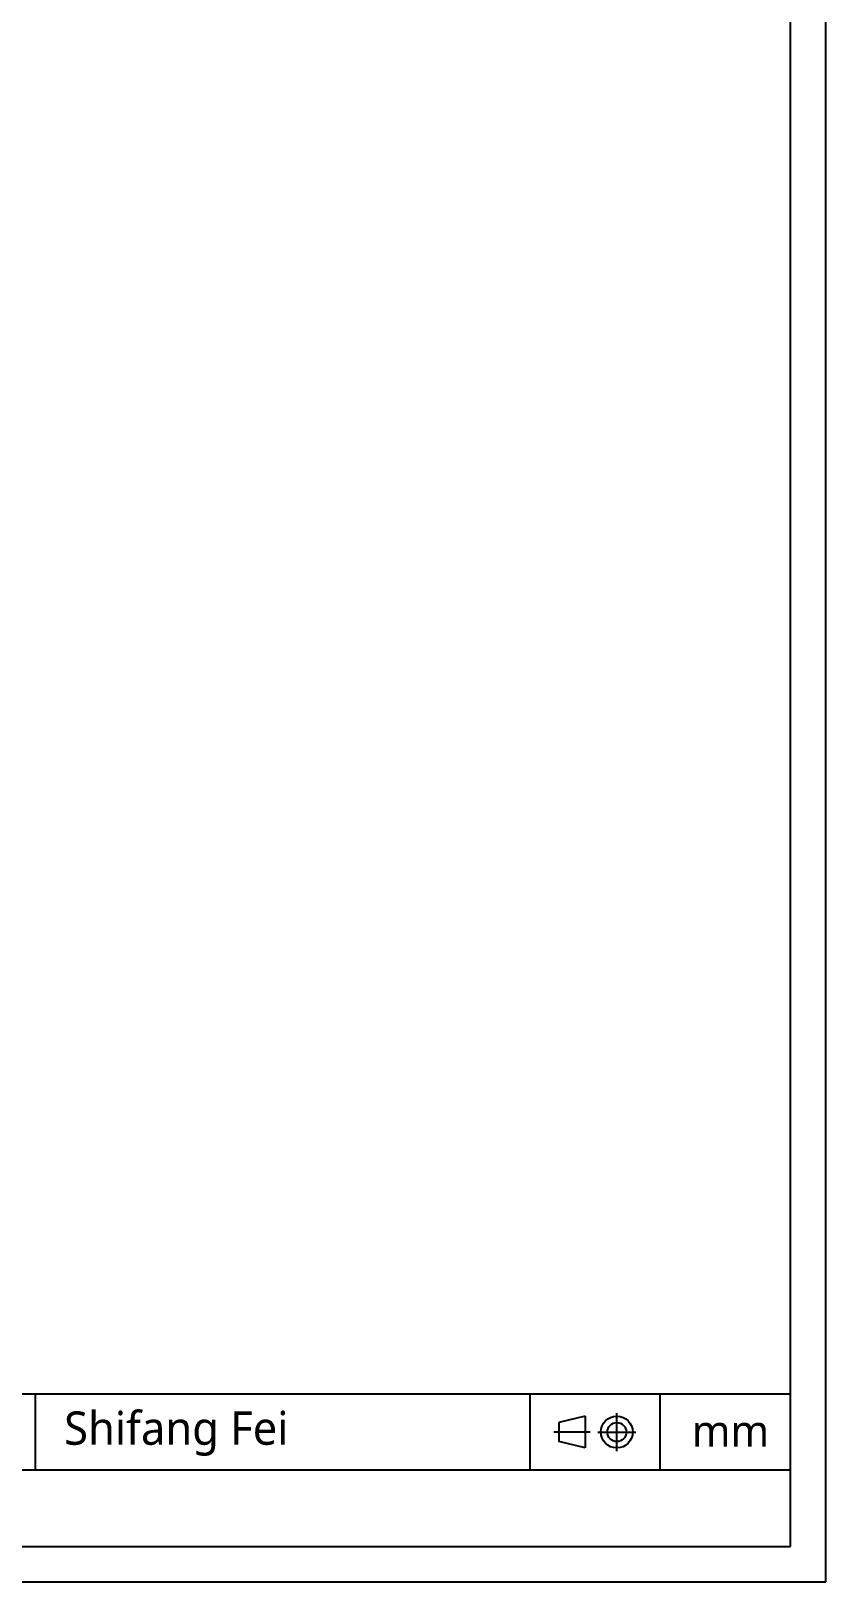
# Model space of a CAD drawing. Header units: millimetres. Extents: x 1575 to 1993, y -606 to -311.
# Drawn here: x 1903.9 to 1993.3, y -605.9 to -431.5 of the extents above; entities that cross this region are included whole.
import ezdxf

# ---------------------------------------------------------------- set-up
doc = ezdxf.new("R2010")
doc.units = ezdxf.units.MM
doc.layers.get('Defpoints').update_dxf_attribs({"color": 6, "lineweight": 9})
doc.styles.add('微软雅黑-Light', font='')
doc.styles.get('微软雅黑-Light').set_extended_font_data('Microsoft YaHei Light')

msp = doc.modelspace()

# ---------------------------------------------------------------- linework, layer by layer
at = {"layer": 'Defpoints', "lineweight": 25}
for p, q in [((1579.315, -584.784), (1989.274, -584.784)), ((1904.38, -584.784), (1904.38, -593.355)), ((1960.02, -584.784), (1960.02, -593.355)), ((1974.648, -584.784), (1974.648, -593.355)), ((1966.227, -587.284), (1963.282, -587.998)), ((1966.238, -587.28), (1966.238, -590.855)), ((1969.796, -591.212), (1969.796, -586.927)), ((1966.791, -589.069), (1962.729, -589.069)), ((1963.282, -587.998), (1963.282, -590.141)), ((1967.653, -589.069), (1971.939, -589.069)), ((1966.238, -590.855), (1963.282, -590.141)), ((1989.274, -593.355), (1643.594, -593.355))]:
    msp.add_line(p, q, dxfattribs=at)
for points in [[(1993.315, -605.925), (1993.315, -310.925), (1575.315, -310.925), (1575.315, -605.925)], [(1989.315, -601.925), (1989.315, -314.925), (1579.315, -314.925), (1579.315, -601.925)]]:
    msp.add_lwpolyline(points, close=True, dxfattribs=at)
for radius in [1.786, 1.071]:
    msp.add_circle((1969.796, -589.069), radius, dxfattribs=at)

# ---------------------------------------------------------------- texts
at = {"layer": 'Defpoints', "lineweight": 25, "style": '微软雅黑-Light'}
for s, insert, char_height, width, attachment_point in [('Shifang Fei', (1920.26, -589.253), 3.74962, 28.33305, 5), ('mm', (1978.227, -587.154), 3.5711, 8.26567, 1)]:
    msp.add_mtext(s, dxfattribs=dict(at, insert=insert, char_height=char_height, width=width, attachment_point=attachment_point))

doc.saveas('drawing.dxf')
